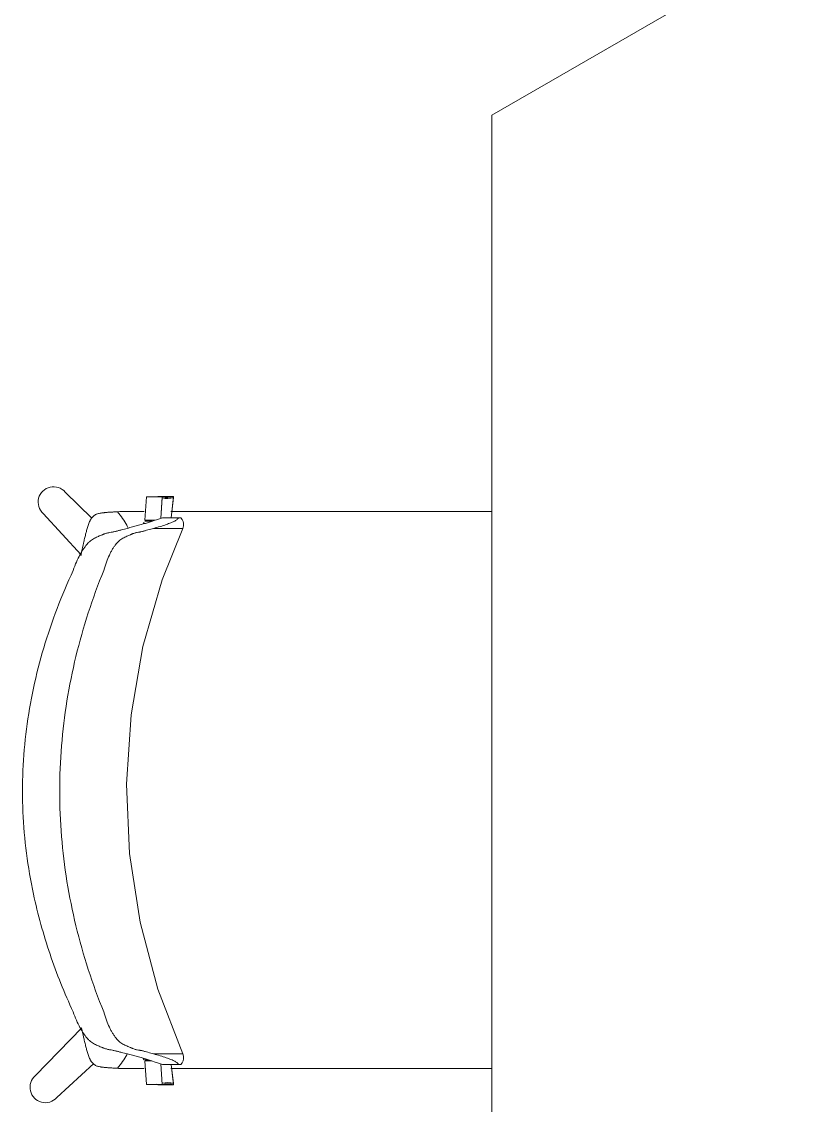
# Model space of a CAD drawing. Header units: millimetres. Extents: x 79795 to 317870, y -36033 to 97293.
# Drawn here: x 213133 to 213812, y 22524 to 23448 of the extents above; entities that cross this region are included whole.
import ezdxf

# ---------------------------------------------------------------- set-up
doc = ezdxf.new("R2010")
doc.units = ezdxf.units.MM
doc.header["$MEASUREMENT"] = 0
doc.layers.add('I-FURN', color=8, linetype='CONTINUOUS', lineweight=9)

msp = doc.modelspace()

# ---------------------------------------------------------------- linework, layer by layer
at = {"layer": 'I-FURN'}
for p, q in [((214529.91, 23943.22), (213534.01, 23368.21)), ((213534.01, 23368.21), (213534.02, 22218.2)), ((213193.33, 23024.81), (213170.55, 23046.93)), ((213238.45, 23023.07), (213239.81, 23042.97)), ((213239.81, 23042.97), (213253.14, 23042.97)), ((213262.86, 23043.3), (213249.53, 23043.3)), ((213253.14, 23042.97), (213251.89, 23024.63)), ((213253.17, 23042.02), (213251.98, 23024.66)), ((213260.68, 23025.17), (213262.86, 23043.3)), ((213260.82, 23025.17), (213262.89, 23042.35)), ((213151.83, 23028.72), (213184.06, 22993.61)), ((213247.28, 23023.07), (213238.45, 23023.07)), ((213244.38, 23022.11), (213238.47, 23022.11)), ((213267.06, 23025.17), (213253.43, 23025.17)), ((213269.13, 23025.17), (213270.22, 23023.63)), ((213270.22, 23023.63), (213270.95, 23021.89)), ((213270.95, 23021.89), (213271.26, 23020.41)), ((213271.26, 23020.41), (213271.25, 23018.14)), ((213253.2, 22972.13), (213270.7, 23016.06)), ((213271.25, 23018.14), (213270.7, 23016.06)), ((213236.78, 22915.33), (213253.2, 22972.13)), ((213226.58, 22857.08), (213236.78, 22915.33)), ((213222.75, 22798.07), (213226.58, 22857.08)), ((213225.31, 22739), (213222.75, 22798.07)), ((213234.24, 22680.55), (213225.31, 22739)), ((213249.43, 22623.43), (213234.24, 22680.55)), ((213270.7, 22568.29), (213249.43, 22623.43)), ((213184.57, 22590.4), (213145.13, 22549.74)), ((213271.25, 22566.21), (213270.7, 22568.29)), ((213163.35, 22531.03), (213194.89, 22560.01)), ((213238.45, 22563.18), (213241.46, 22563.18)), ((213239.84, 22542.33), (213238.47, 22562.23)), ((213238.47, 22562.23), (213244.38, 22562.23)), ((213251.98, 22559.69), (213253.17, 22542.33)), ((213267.06, 22559.18), (213253.43, 22559.18)), ((213262.89, 22542), (213260.82, 22559.18)), ((213262.86, 22542.95), (213260.91, 22559.18)), ((213269.13, 22559.18), (213270.22, 22560.72)), ((213270.22, 22560.72), (213270.95, 22562.46)), ((213270.95, 22562.46), (213271.26, 22563.94)), ((213271.26, 22563.94), (213271.25, 22566.21)), ((213253.17, 22542.33), (213239.84, 22542.33)), ((213249.55, 22542), (213262.89, 22542))]:
    msp.add_line(p, q, dxfattribs=at)
for centre, start, end in [((213160.58, 23038.45), 40.39413, 228.01036), ((213153.62, 22539.78), 130.41756, 318.03379)]:
    msp.add_arc(centre, 13.09, start, end, dxfattribs=at)
for centre, start_param, end_param in [((213244.13, 23059.79), 3.380441, 3.464082), ((213257.47, 23059.79), 2.884586, 3.464082), ((213257.5, 23058.84), 2.884586, 3.464082), ((213244.16, 22525.51), 5.960696, 6.044337), ((213257.47, 22526.46), 5.960696, 6.540192), ((213257.5, 22525.51), 5.960696, 6.540192)]:
    msp.add_ellipse(centre, major_axis=(0, 17.39), ratio=0.978487, start_param=start_param, end_param=end_param, dxfattribs=at)
for points, knots in [([(213184.51, 22996.22), (213185, 22998.55), (213185.82, 23002.31), (213186.84, 23006.73), (213187.44, 23009.2), (213187.9, 23011.04), (213188.34, 23012.71), (213188.76, 23014.27), (213189.22, 23015.86), (213189.75, 23017.59), (213190.35, 23019.37), (213190.99, 23021.05), (213191.58, 23022.37), (213192.08, 23023.35), (213192.47, 23024.04), (213192.91, 23024.72), (213193.56, 23025.6), (213194.47, 23026.56), (213195.65, 23027.46), (213196.87, 23028.09), (213198.1, 23028.52), (213199.45, 23028.86), (213200.65, 23029.07), (213201.53, 23029.2), (213202.04, 23029.27), (213202.43, 23029.32), (213202.82, 23029.36), (213203.34, 23029.42), (213204.23, 23029.52), (213205.46, 23029.63), (213206.68, 23029.73), (213207.69, 23029.8), (213208.49, 23029.86), (213209.31, 23029.91), (213210.41, 23029.98), (213212.36, 23030.1), (213214.02, 23030.19), (213215.09, 23030.25)], [0, 0, 0, 0, 0.125, 0.1875, 0.21875, 0.25, 0.28125, 0.3125, 0.34375, 0.375, 0.40625, 0.4375, 0.46875, 0.484375, 0.5, 0.515625, 0.53125, 0.5625, 0.59375, 0.625, 0.65625, 0.6875, 0.71875, 0.734375, 0.742188, 0.75, 0.757812, 0.765625, 0.78125, 0.8125, 0.84375, 0.859375, 0.875, 0.890625, 0.90625, 0.9375, 1, 1, 1, 1]), ([(213224.07, 23016.24), (213223.7, 23017.06), (213222.35, 23019.86), (213219.53, 23024.57), (213216.69, 23028.37), (213215.09, 23030.25)], [0.93303317, 0.93303317, 0.93303317, 0.93303317, 0.94444444, 0.97222222, 1, 1, 1, 1]), ([(213260.6, 23030.46), (213261.05, 23030.46), (213266.58, 23030.46), (213277.38, 23030.46), (213292.8, 23030.46), (213307.86, 23030.46), (213320.35, 23030.46), (213330.42, 23030.46), (213338.08, 23030.46), (213345.76, 23030.46), (213355.86, 23030.46), (213368.34, 23030.46), (213380.76, 23030.46), (213390.76, 23030.46), (213398.34, 23030.46), (213405.9, 23030.46), (213415.86, 23030.46), (213428.2, 23030.46), (213440.58, 23030.46), (213450.59, 23030.46), (213458.22, 23030.46), (213465.87, 23030.46), (213475.97, 23030.46), (213488.54, 23030.46), (213503.66, 23030.46), (213519.01, 23030.46), (213529.21, 23030.46), (213534.28, 23030.46), (213534.34, 23030.46)], [-0.896036, -0.896036, -0.896036, -0.896036, -0.8928571, -0.8571429, -0.8214286, -0.7857143, -0.75, -0.7321429, -0.7142857, -0.6964286, -0.6785714, -0.6428571, -0.6071429, -0.5892857, -0.5714286, -0.5535714, -0.5357143, -0.5, -0.4642857, -0.4464286, -0.4285714, -0.4107143, -0.3928571, -0.3571429, -0.3214286, -0.2857143, -0.25, -0.2496035, -0.2496035, -0.2496035, -0.2496035]), ([(213177.32, 22980.31), (213178.21, 22982.84), (213180.06, 22987.56), (213182.53, 22992.67), (213184.59, 22996.28), (213186.17, 22998.76), (213187.52, 23000.62), (213188.47, 23001.83), (213189.02, 23002.49), (213189.43, 23002.97), (213189.84, 23003.44), (213190.4, 23004.02), (213191.38, 23004.97), (213192.81, 23006.13), (213194.53, 23007.26), (213196.24, 23008.18), (213197.93, 23008.95), (213199.59, 23009.61), (213200.92, 23010.13), (213201.83, 23010.49), (213202.34, 23010.7), (213202.72, 23010.86), (213203.09, 23011.02), (213203.59, 23011.22), (213204.43, 23011.54), (213205.6, 23011.9), (213206.95, 23012.24), (213208.7, 23012.6), (213210.39, 23012.87), (213212.08, 23013.18), (213213.36, 23013.48), (213214.65, 23013.81), (213216.36, 23014.25), (213219.29, 23015.02), (213223.33, 23016.1), (213227.82, 23017.28), (213232.06, 23018.43), (213236.14, 23019.55), (213239.91, 23020.64), (213243.32, 23021.71), (213245.34, 23022.4), (213246.29, 23022.74)], [0, 0, 0, 0, 0.035714, 0.071429, 0.089286, 0.107143, 0.125, 0.133929, 0.138393, 0.142857, 0.147321, 0.151786, 0.160714, 0.178571, 0.196429, 0.214286, 0.232143, 0.25, 0.267857, 0.276786, 0.28125, 0.285714, 0.290179, 0.294643, 0.303571, 0.321429, 0.339286, 0.357143, 0.392857, 0.410714, 0.428571, 0.446429, 0.464286, 0.5, 0.571429, 0.642857, 0.714286, 0.785714, 0.857143, 0.928571, 1, 1, 1, 1]), ([(213267.42, 23025.17), (213267.8, 23025.17), (213268.58, 23025.17), (213269.2, 23025.17), (213269.1, 23025.17), (213268.44, 23025.17), (213267.62, 23025.17), (213267.06, 23025.17)], [0.4162183, 0.4162183, 0.4162183, 0.4162183, 0.5, 0.625, 0.75, 0.875, 1, 1, 1, 1]), ([(213245.75, 23016.06), (213244.19, 23015.61), (213241.82, 23014.95), (213239.04, 23014.19), (213237.44, 23013.77), (213236.24, 23013.44), (213235.07, 23013.16), (213233.58, 23012.89), (213232.14, 23012.67), (213230.65, 23012.35), (213229.48, 23012.04), (213228.45, 23011.69), (213227.69, 23011.38), (213227.23, 23011.18), (213226.89, 23011.01), (213226.54, 23010.85), (213226.05, 23010.63), (213225.19, 23010.25), (213223.89, 23009.7), (213222.26, 23008.99), (213220.57, 23008.16), (213218.86, 23007.19), (213217.15, 23006.01), (213215.76, 23004.81), (213214.82, 23003.84), (213214.3, 23003.25), (213213.91, 23002.78), (213213.53, 23002.3), (213213.03, 23001.64), (213212.15, 23000.43), (213210.93, 22998.56), (213209.52, 22996.09), (213207.71, 22992.5), (213205.61, 22987.45), (213204.1, 22982.79), (213203.4, 22980.31)], [0, 0, 0, 0, 0.125, 0.1875, 0.21875, 0.25, 0.28125, 0.3125, 0.375, 0.40625, 0.4375, 0.46875, 0.484375, 0.492188, 0.5, 0.507812, 0.515625, 0.53125, 0.5625, 0.59375, 0.625, 0.65625, 0.6875, 0.71875, 0.734375, 0.742188, 0.75, 0.757812, 0.765625, 0.78125, 0.8125, 0.84375, 0.875, 0.9375, 1, 1, 1, 1]), ([(213245.75, 23016.06), (213248.75, 23016.06), (213254.13, 23016.06), (213260.51, 23016.06), (213265.26, 23016.06), (213267.91, 23016.06), (213269.34, 23016.06), (213269.83, 23016.06), (213270.04, 23016.06)], [0, 0, 0, 0, 0.1111111, 0.2222222, 0.3333333, 0.4444444, 0.5, 0.5555556, 0.5555556, 0.5555556, 0.5555556]), ([(213177.32, 22604.03), (213169.85, 22620.1), (213156.69, 22652.95), (213140.9, 22709.87), (213132.4, 22774.4), (213135.56, 22845.36), (213148.05, 22903.16), (213163.19, 22947.88), (213172.34, 22969.6), (213177.32, 22980.31)], [-1, -1, -1, -1, -0.863636, -0.727273, -0.545455, -0.363636, -0.181818, -0.090909, 0, 0, 0, 0]), ([(213203.4, 22980.31), (213198.53, 22968.37), (213189.72, 22944.21), (213175.67, 22894.63), (213165.32, 22830.92), (213165.32, 22753.44), (213175.67, 22689.73), (213189.72, 22640.14), (213198.53, 22615.98), (213203.4, 22604.03)], [-1, -1, -1, -1, -0.9, -0.8, -0.6, -0.4, -0.2, -0.1, 0, 0, 0, 0]), ([(213246.29, 22561.61), (213244.4, 22562.29), (213241.17, 22563.34), (213236.14, 22564.79), (213232.06, 22565.92), (213227.82, 22567.06), (213223.33, 22568.25), (213219.29, 22569.33), (213215.94, 22570.2), (213213.79, 22570.77), (213212.08, 22571.17), (213210.39, 22571.48), (213208.7, 22571.75), (213206.95, 22572.1), (213205.6, 22572.44), (213204.43, 22572.81), (213203.59, 22573.12), (213203.09, 22573.32), (213202.72, 22573.48), (213202.34, 22573.65), (213201.83, 22573.86), (213200.92, 22574.22), (213199.59, 22574.74), (213197.93, 22575.4), (213196.24, 22576.17), (213194.53, 22577.09), (213192.81, 22578.21), (213191.38, 22579.37), (213190.4, 22580.32), (213189.84, 22580.91), (213189.43, 22581.37), (213189.02, 22581.86), (213188.47, 22582.52), (213187.52, 22583.72), (213186.17, 22585.59), (213184.59, 22588.07), (213182.53, 22591.68), (213180.06, 22596.78), (213178.21, 22601.51), (213177.32, 22604.03)], [0, 0, 0, 0, 0.142857, 0.214286, 0.285714, 0.357143, 0.428571, 0.5, 0.535714, 0.571429, 0.589286, 0.607143, 0.642857, 0.660714, 0.678571, 0.696429, 0.705357, 0.709821, 0.714286, 0.71875, 0.723214, 0.732143, 0.75, 0.767857, 0.785714, 0.803571, 0.821429, 0.839286, 0.848214, 0.852679, 0.857143, 0.861607, 0.866071, 0.875, 0.892857, 0.910714, 0.928571, 0.964286, 1, 1, 1, 1]), ([(213203.4, 22604.03), (213204.1, 22601.55), (213205.61, 22596.9), (213207.71, 22591.84), (213209.52, 22588.26), (213210.93, 22585.79), (213212.15, 22583.92), (213213.03, 22582.71), (213213.53, 22582.05), (213213.91, 22581.56), (213214.3, 22581.1), (213214.82, 22580.5), (213215.76, 22579.54), (213217.15, 22578.34), (213218.86, 22577.16), (213220.57, 22576.18), (213222.26, 22575.36), (213223.89, 22574.64), (213225.19, 22574.1), (213226.05, 22573.72), (213226.54, 22573.5), (213226.89, 22573.33), (213227.23, 22573.17), (213227.69, 22572.97), (213228.45, 22572.66), (213229.48, 22572.3), (213230.65, 22571.99), (213232.14, 22571.68), (213233.58, 22571.46), (213235.07, 22571.18), (213236.24, 22570.91), (213237.44, 22570.58), (213239.04, 22570.16), (213241.82, 22569.4), (213244.19, 22568.74), (213245.75, 22568.29)], [0, 0, 0, 0, 0.0625, 0.125, 0.15625, 0.1875, 0.21875, 0.234375, 0.242188, 0.25, 0.257812, 0.265625, 0.28125, 0.3125, 0.34375, 0.375, 0.40625, 0.4375, 0.46875, 0.484375, 0.492188, 0.5, 0.507812, 0.515625, 0.53125, 0.5625, 0.59375, 0.625, 0.6875, 0.71875, 0.75, 0.78125, 0.8125, 0.875, 1, 1, 1, 1]), ([(213215.09, 22556), (213214.02, 22556.06), (213212.36, 22556.15), (213210.41, 22556.27), (213209.31, 22556.34), (213208.49, 22556.39), (213207.69, 22556.45), (213206.68, 22556.52), (213205.46, 22556.62), (213204.23, 22556.73), (213203.34, 22556.83), (213202.82, 22556.88), (213202.43, 22556.93), (213202.04, 22556.98), (213201.53, 22557.05), (213200.65, 22557.18), (213199.45, 22557.39), (213198.1, 22557.73), (213196.87, 22558.16), (213195.65, 22558.79), (213194.47, 22559.69), (213193.56, 22560.65), (213192.91, 22561.53), (213192.47, 22562.21), (213192.08, 22562.9), (213191.58, 22563.88), (213190.99, 22565.2), (213190.35, 22566.88), (213189.75, 22568.66), (213189.22, 22570.39), (213188.76, 22571.98), (213188.34, 22573.54), (213187.9, 22575.21), (213187.44, 22577.05), (213186.84, 22579.51), (213185.82, 22583.94), (213185, 22587.7), (213184.51, 22590.03)], [0, 0, 0, 0, 0.0625, 0.09375, 0.109375, 0.125, 0.140625, 0.15625, 0.1875, 0.21875, 0.234375, 0.242188, 0.25, 0.257812, 0.265625, 0.28125, 0.3125, 0.34375, 0.375, 0.40625, 0.4375, 0.46875, 0.484375, 0.5, 0.515625, 0.53125, 0.5625, 0.59375, 0.625, 0.65625, 0.6875, 0.71875, 0.75, 0.78125, 0.8125, 0.875, 1, 1, 1, 1]), ([(213215.09, 22556), (213216.69, 22557.88), (213219.53, 22561.68), (213222.08, 22565.95), (213223.26, 22568.29), (213223.44, 22568.66)], [0, 0, 0, 0, 0.02777778, 0.05555556, 0.06066679, 0.06066679, 0.06066679, 0.06066679]), ([(213270.04, 22568.29), (213269.78, 22568.29), (213269.14, 22568.29), (213267.14, 22568.29), (213263.24, 22568.29), (213256.03, 22568.29), (213249.5, 22568.29), (213245.75, 22568.29)], [0.4444444, 0.4444444, 0.4444444, 0.4444444, 0.5138889, 0.5833333, 0.7222222, 0.8611111, 1, 1, 1, 1]), ([(213267.06, 22559.18), (213267.62, 22559.18), (213268.44, 22559.18), (213269.1, 22559.18), (213269.2, 22559.18), (213268.57, 22559.18), (213267.79, 22559.18), (213267.42, 22559.18)], [0, 0, 0, 0, 0.125, 0.25, 0.375, 0.5, 0.5828112, 0.5828112, 0.5828112, 0.5828112]), ([(213534.31, 22555.79), (213534.19, 22555.79), (213531.59, 22555.79), (213526.48, 22555.79), (213518.87, 22555.79), (213511.23, 22555.79), (213501.16, 22555.79), (213488.68, 22555.79), (213476.23, 22555.79), (213466.18, 22555.79), (213458.56, 22555.79), (213450.92, 22555.79), (213440.83, 22555.79), (213428.32, 22555.79), (213413.36, 22555.79), (213398.19, 22555.79), (213383.06, 22555.79), (213368.17, 22555.79), (213355.72, 22555.79), (213345.69, 22555.79), (213338.06, 22555.79), (213330.49, 22555.79), (213320.58, 22555.79), (213308.34, 22555.79), (213295.98, 22555.79), (213285.88, 22555.79), (213278.15, 22555.79), (213270.34, 22555.79), (213264.5, 22555.79), (213261.22, 22555.79), (213260.52, 22555.79)], [-0.7508218, -0.7508218, -0.7508218, -0.7508218, -0.75, -0.7321429, -0.7142857, -0.6964286, -0.6785714, -0.6428571, -0.6071429, -0.5892857, -0.5714286, -0.5535714, -0.5357143, -0.5, -0.4642857, -0.4285714, -0.3928571, -0.3571429, -0.3214286, -0.3035714, -0.2857143, -0.2678571, -0.25, -0.2142857, -0.1785714, -0.1607143, -0.1428571, -0.125, -0.1071429, -0.1022726, -0.1022726, -0.1022726, -0.1022726])]:
    msp.add_open_spline(points, degree=3, knots=knots, dxfattribs=at)
for points in [[(213215.09, 23030.25), (213215.73, 23030.28), (213217.02, 23030.35), (213218.3, 23030.42), (213218.94, 23030.46)], [(213218.94, 23030.46), (213225.05, 23030.46), (213231.35, 23030.46), (213237.86, 23030.46)], [(213237.68, 23020.99), (213237.42, 23020.62), (213237.15, 23020.24), (213236.88, 23019.84)], [(213267.06, 23025.17), (213266.87, 23024.74), (213266.16, 23023.83), (213264.02, 23022.33), (213260.77, 23020.86), (213256.56, 23019.34), (213251.6, 23017.68), (213247.78, 23016.59), (213245.75, 23016.06)], [(213246.29, 23022.74), (213247.6, 23023.15), (213250.08, 23023.97), (213252.34, 23024.78), (213253.43, 23025.17)], [(213184.51, 22996.22), (213184.28, 22995), (213184.04, 22993.78), (213183.82, 22992.56)], [(213183.83, 22992.62), (213184.05, 22993.82), (213184.28, 22995.02), (213184.51, 22996.22)], [(213245.75, 22568.29), (213247.78, 22567.75), (213251.6, 22566.66), (213256.56, 22565.01), (213260.77, 22563.49), (213264.02, 22562.01), (213266.16, 22560.52), (213266.87, 22559.6), (213267.06, 22559.18)], [(213236.88, 22564.52), (213237.15, 22564.12), (213237.42, 22563.71), (213237.68, 22563.35)], [(213253.43, 22559.18), (213252.34, 22559.56), (213250.08, 22560.37), (213247.6, 22561.2), (213246.29, 22561.61)], [(213218.94, 22555.79), (213218.3, 22555.83), (213217.02, 22555.9), (213215.73, 22555.96), (213215.09, 22556)], [(213237.92, 22555.79), (213231.41, 22555.79), (213225.09, 22555.79), (213218.94, 22555.79)]]:
    msp.add_open_spline(points, degree=3, dxfattribs=at)

doc.saveas('drawing.dxf')
